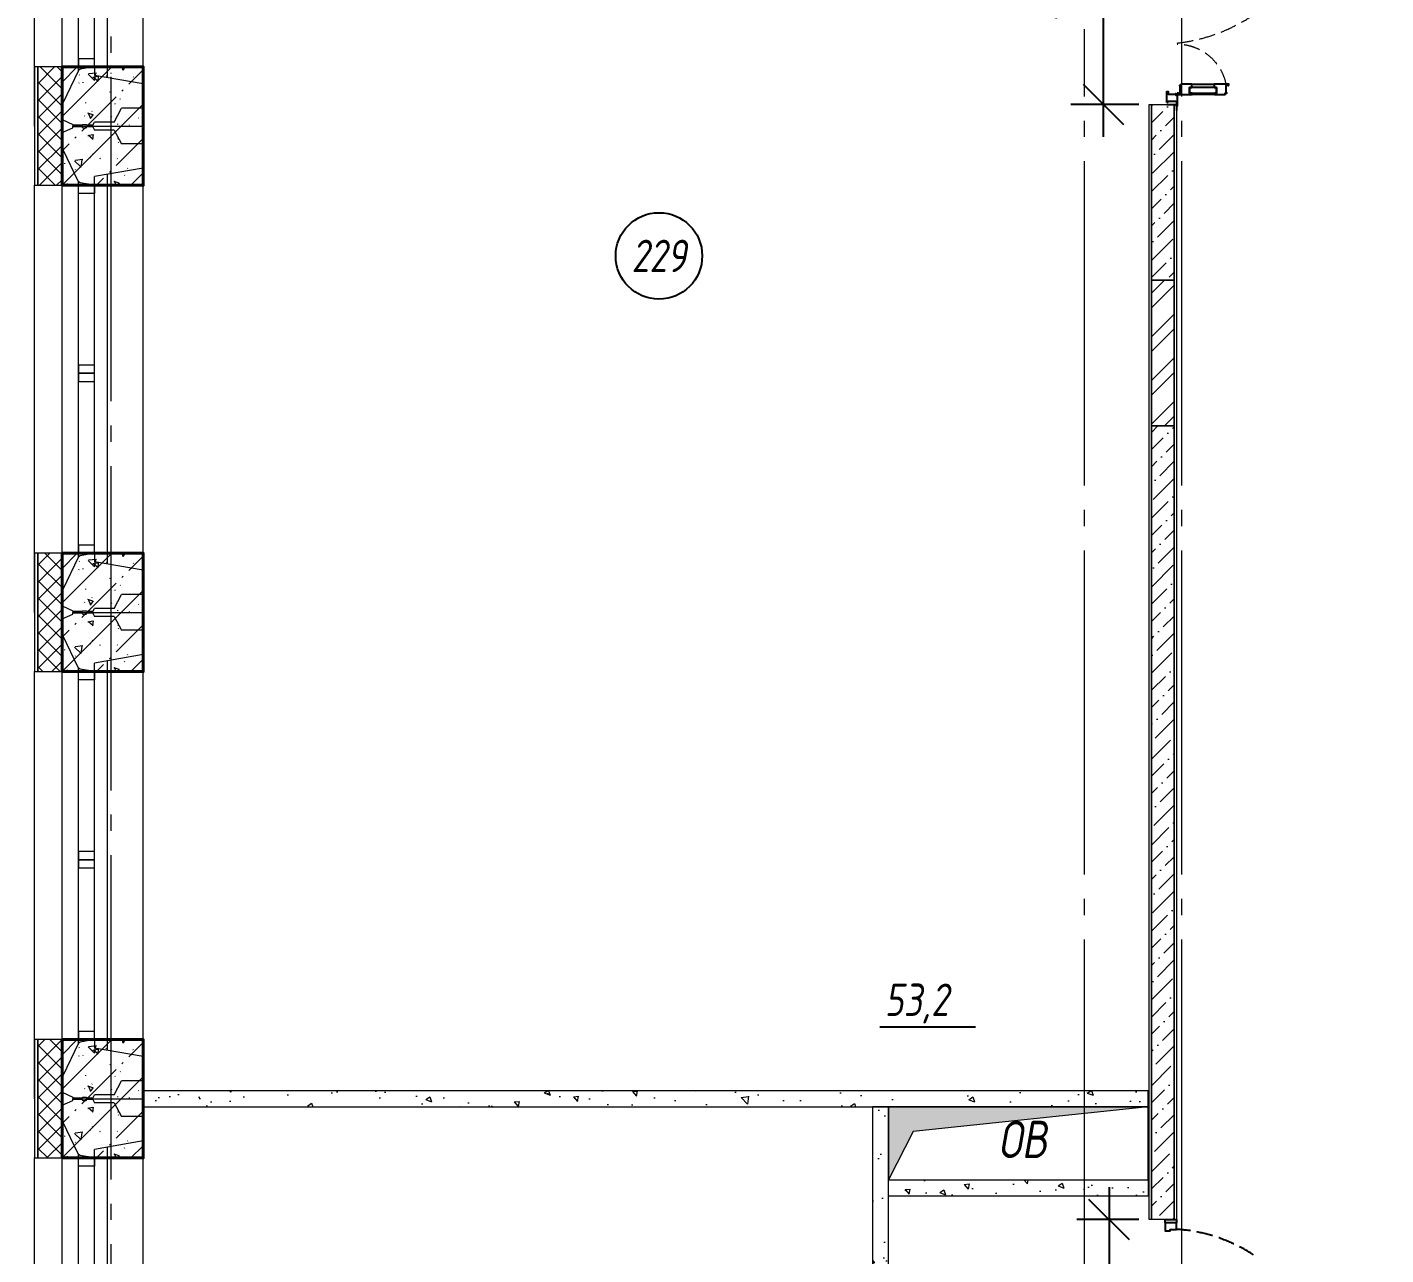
# Model space of a CAD drawing. Header units: millimetres. Extents: x -85420 to 1195317, y -69347 to 470418.
# Drawn here: x 483431 to 491806, y 41614 to 49186 of the extents above; entities that cross this region are included whole.
import ezdxf
from ezdxf import colors
from ezdxf.entities.mleader import LeaderData, LeaderLine
from ezdxf.enums import TextEntityAlignment as Align
from ezdxf.math import Vec2, Vec3

# ---------------------------------------------------------------- set-up
doc = ezdxf.new("R2010")
doc.units = ezdxf.units.MM
for name, pattern in [('GOST2.303 6', [12, 8, -1.5, 1, -1.5]), ('ГОСТ 2.303 4', [7, 5, -2, 0]), ('ГОСТ 2.303 5', [24, 20, -1.5, 1, -1.5]), ('осевая', [50.800000000000004, 31.75, -6.35, 6.35, -6.35])]:
    doc.linetypes.add(name, pattern=pattern)
for name, color, linetype, lineweight in [('!М_Отверстия в перекрытиях', 253, 'Continuous', 15), ('!М_Перегородки_пеноблок', 7, 'Continuous', 20), ('+АР_Осевые линии', 252, 'GOST2.303 6', 9), ('+АР_Стены внутренние', 250, 'Continuous', 18), ('АР_Окна', 4, 'Continuous', 9), ('АР_Отметки', 7, 'Continuous', 5), ('АР_Сущ Несущая стена', 250, 'Continuous', 50), ('АР_штриховка несущих стен', 250, 'Continuous', 0), ('СПДС_+АР_Стены', 250, 'Continuous', 20), ('СПДС_РАЗМЕРЫ', 252, 'Continuous', 0), ('стены', 7, 'Continuous', 40), ('ТОНКАЯ', 253, 'Continuous', 0), ('ЭКСПЛИКАЦИЯ', 7, 'Continuous', 5)]:
    doc.layers.add(name, color=color, linetype=linetype, lineweight=lineweight)
doc.layers.add('ОСИ', color=7, linetype='осевая', lineweight=13, true_color=0x999999)
doc.layers.add('ПБ_граница', color=7, linetype='ГОСТ 2.303 4', lineweight=40, true_color=0xdb0000)
doc.styles.add('ISOCPEUR', font='', dxfattribs={"height": 250})
doc.styles.add('ГОСТ 2.304', font='CS_Gost2304.shx', dxfattribs={"oblique": 10})
doc.styles.get('ISOCPEUR').set_extended_font_data('ISOCPEUR', italic=True)
doc.linetypes.add('Ground1', pattern='A,12,[130,ltypeshp.shx,S=3,R=-150,X=0,Y=-2.598],3,[130,ltypeshp.shx,S=3,R=-150,X=0,Y=-2.598],3,[130,ltypeshp.shx,S=3,R=-150,X=0,Y=-2.598],0', length=18)
doc.dimstyles.new('СПДС', dxfattribs={"dimscale": 100, "dimtxt": 2.5, "dimasz": 2.5, "dimexe": 2, "dimexo": 0.625, "dimgap": 1, "dimtad": 1, "dimdec": 0, "dimrnd": 5, "dimtxsty": 'ГОСТ 2.304', "dimblk": 'OBLIQUE', "dimblk1": 'OBLIQUE', "dimblk2": 'OBLIQUE', "dimcen": 2.5, "dimdle": 2, "dimadec": 0, "dimazin": 2, "dimtfac": 0.75, "dimtdec": 4, "dimtmove": 1, "dimatfit": 3, "dimfxl": 1, "dimtfill": 1, "dimtolj": 1, "dimarcsym": 1})
pattern_1 = [(230, (-0.9999999999999405, 1.783711657668123e-13), (-364.369337992008, 31.87817107780614), [38.1, -419.1]), (175, (-0.9999999999999405, 1.783711657668123e-13), (70.48684284993871, -382.1136904780703), [30.48, -335.28116834]), (280.4514447, (-31.36401399999994, 2.656507000000175), (-293.8824941807065, -350.2355038243903), [32.38001759999999, -356.1804891999999]), (226.1842, (-0.9999999999999303, -101.5999999999998), (-542.1580817842598, 84.08465586545424), [57.14999999999998, -628.6499999999996]), (276.63555761, (-46.17979999999993, -94.59299999999983), (-474.808268103006, -494.8522491954431), [48.57004627999999, -534.2712163199999]), (171.18415117, (-0.9999999999999303, -101.5999999999998), (-474.8082681299541, -494.8522491710653), [45.71993414, -502.91946384]), (201, (-51.79999999999993, -76.19999999999983), (-303.228782538265, 204.5303963741752), [38.09999999999999, -419.1]), (146, (-51.79999999999993, -76.19999999999983), (-123.6040566952941, -368.3759322446385), [30.47999999999999, -335.2799999999999]), (251.4514449999999, (-77.06906519999993, -59.15580019999983), (-426.8328385574323, -163.8455377718105), [32.38001759999997, -356.1798751999997]), (217.5, (-0.9999999999999405, 1.783711657668123e-13), (-6.177206501183616, -169.1100777463062), [0, -331.216, 0, -340.36, 0, -336.55]), (187.4999999999999, (-0.9999999999999405, 1.783711657668123e-13), (-133.6393250206115, -200.361149636239), [0, -194.056, 0, -323.5959999999999, 0, -128.27]), (147.5, (112.284, 1.896519779916787e-13), (-271.1811903337428, 11.45748798534686), [0, -127, 0, -396.24, 0, -525.7799999999999]), (137.5, (163.0840000000001, 1.947106381822017e-13), (-296.2583627720361, -50.85298206666609), [0, -165.1, 0, -263.1439999999999, 0, -373.3799999999999])]
pattern_2 = [(45, (0, 0), (39.77475644174331, 145.8407736197254), [187.5, -40.50000000000001, 0, -40.50000000000001])]
pattern_3 = [(45, (0, 0), (-53.03300858899107, 53.03300858899107), []), (135, (0, 0), (-53.03300858899107, -53.03300858899107), [])]

# ---------------------------------------------------------------- blocks, each defined once
blk = doc.blocks.new('_Oblique')
at = {"color": 0, "linetype": 'ByBlock', "lineweight": -2}
blk.add_line((-0.5, -0.5), (0.5, 0.5), dxfattribs=at)
blk = doc.blocks.new('*D304')
at = {"layer": 'Defpoints', "color": 0, "ltscale": 100, "transparency": 16777216}
for p in [(490346.3725916793, 41831.31387058098), (490101.2180735206, 40731.31387058098), (490346.3725916793, 40731.31387058098)]:
    blk.add_point(p, dxfattribs=at)
at = {"layer": 'СПДС_РАЗМЕРЫ', "color": 0, "lineweight": -2, "ltscale": 100, "transparency": 16777216}
for p, q in [((490101.2180735206, 42031.31387058098), (490101.2180735206, 40531.31387058098)), ((490283.8725916793, 41831.31387058098), (489901.2180735206, 41831.31387058098)), ((490283.8725916793, 40731.31387058098), (489901.2180735206, 40731.31387058098))]:
    blk.add_line(p, q, dxfattribs=at)
at = {"layer": 'СПДС_РАЗМЕРЫ', "color": 0, "lineweight": -2, "ltscale": 100, "transparency": 16777216, "xscale": 250, "yscale": 250, "zscale": 250}
for p, rotation in [((490101.2180735206, 41831.31387058098), 90), ((490101.2180735206, 40731.31387058098), 270)]:
    blk.add_blockref('_Oblique', p, dxfattribs=dict(at, rotation=rotation))
at = {"layer": 'СПДС_РАЗМЕРЫ', "color": 0, "ltscale": 100, "transparency": 16777216, "insert": (489876.2180734581, 41281.31387058098), "char_height": 250, "attachment_point": 5, "rotation": 90, "style": 'ГОСТ 2.304', "bg_fill": 3, "box_fill_scale": 1.1, "bg_fill_color": 256, "bg_fill_true_color": 13158600, "bg_fill_transparency": 0}
blk.add_mtext('\\A1;1100', dxfattribs=at)
blk = doc.blocks.new('*D302')
at = {"layer": 'Defpoints', "color": 0, "ltscale": 100, "transparency": 16777216}
for p in [(490346.3725916795, 50211.42441138858), (490064.6128065825, 48710.39693271648), (490346.3725916795, 48710.39693271648)]:
    blk.add_point(p, dxfattribs=at)
at = {"layer": 'СПДС_РАЗМЕРЫ', "color": 0, "lineweight": -2, "ltscale": 100, "transparency": 16777216}
for p, q in [((490064.6128065825, 50411.42441138858), (490064.6128065825, 48510.39693271648)), ((490283.8725916795, 50211.42441138858), (489864.6128065825, 50211.42441138858)), ((490283.8725916795, 48710.39693271648), (489864.6128065825, 48710.39693271648))]:
    blk.add_line(p, q, dxfattribs=at)
at = {"layer": 'СПДС_РАЗМЕРЫ', "color": 0, "lineweight": -2, "ltscale": 100, "transparency": 16777216, "xscale": 250, "yscale": 250, "zscale": 250}
for p, rotation in [((490064.6128065825, 50211.42441138858), 90), ((490064.6128065825, 48710.39693271648), 270)]:
    blk.add_blockref('_Oblique', p, dxfattribs=dict(at, rotation=rotation))
at = {"layer": 'СПДС_РАЗМЕРЫ', "color": 0, "ltscale": 100, "transparency": 16777216, "insert": (489834.4351369774, 49460.91067205253), "char_height": 250, "attachment_point": 5, "rotation": 90, "style": 'ГОСТ 2.304', "bg_fill": 3, "box_fill_scale": 1.1, "bg_fill_color": 256, "bg_fill_true_color": 13158600, "bg_fill_transparency": 0}
blk.add_mtext('\\A1;1500', dxfattribs=at)
blk = doc.blocks.new('_DotSmall')
at = {"color": 0, "linetype": 'ByBlock', "const_width": 0.5}
blk.add_lwpolyline([(-0.0625, 0, 1), (0.0625, 0, 1)], format="xyb", close=True, dxfattribs=at)
blk = doc.blocks.new('*U82')
at = {"transparency": 33554559}
h = blk.add_hatch(color=256, dxfattribs=at)
h.dxf.hatch_style = 1
h.paths.add_polyline_path([(1599.999999845866, -4.751433152233586e-06), (151.7691103530275, -151.7691103530269), (-7.308439567818173e-14, -450.0000000000001), (2.220446049250313e-16, 0)])
at = {"ltscale": 50}
blk.add_lwpolyline([(0, 0), (4.060244204343432e-14, -449.9999999999995), (1599.999999845866, -449.9999952485664), (1599.999999845866, -4.751433152247708e-06)], close=True, dxfattribs=at)
at = {"lineweight": 15}
blk.add_lwpolyline([(-7.308439567818171e-14, -450), (0, 0), (1599.999999845866, -4.751433152247708e-06), (151.7691103530275, -151.769110353027)], close=True, dxfattribs=at)
blk = doc.blocks.new('*U108')
at = {"lineweight": 15}
h = blk.add_hatch(dxfattribs=at)
h.set_pattern_fill('AR-CONC', color=256, scale=2, angle=180)
h.set_pattern_definition(pattern_1)
edge = h.paths.add_edge_path()
edge.add_line((-1599.707871083519, 3.514966095963246e-13), (-1599.707871083519, -99.99999999999963))
edge.add_line((5.928590951498336e-14, 1.189804971278817e-13), (-1599.707871083519, 3.514971320656564e-13))
edge.add_line((4.495530508202346e-14, -99.99999999999989), (5.949024856394091e-14, 1.13686837721616e-13))
edge.add_line((-1599.707871083519, -99.99999999999963), (-2.273736754432321e-13, -99.99999999999989))
at = {"linetype": 'ByBlock', "ltscale": 100, "transparency": 33554687}
blk.add_lwpolyline([(5.949024856394091e-14, 1.189804971278817e-13), (-1599.707871083519, 3.514971320656565e-13), (-1599.707871083519, -99.99999999999963), (4.495530508202346e-14, -99.99999999999989)], close=True, dxfattribs=at)
blk = doc.blocks.new('*U129')
at = {"lineweight": 15}
h = blk.add_hatch(dxfattribs=at)
h.set_pattern_fill('AR-CONC', color=256, scale=2, angle=270)
h.set_pattern_definition([(320, (5.952859614899381e-14, -0.9999999999998215), (-31.87817107780616, -364.369337992008), [38.1, -419.1]), (265, (5.952859614899381e-14, -0.9999999999998215), (382.1136904780703, 70.48684284993868), [30.48, -335.28116834]), (10.45144469999994, (-2.656506999999939, -31.36401399999983), (350.2355038243903, -293.8824941807065), [32.38001759999999, -356.1804891999999]), (316.1841999999999, (101.6000000000001, -0.9999999999998175), (-84.08465586545427, -542.1580817842598), [57.14999999999998, -628.6499999999996]), (6.635557609999952, (94.59300000000007, -46.17979999999982), (494.852249195443, -474.8082681030061), [48.57004627999999, -534.2712163199998]), (261.18415117, (101.6000000000001, -0.9999999999998175), (494.8522491710652, -474.8082681299541), [45.71993414, -502.91946384]), (290.9999999999999, (76.20000000000007, -51.79999999999981), (-204.5303963741752, -303.228782538265), [38.09999999999999, -419.1]), (236, (76.20000000000007, -51.79999999999981), (368.3759322446385, -123.6040566952941), [30.47999999999999, -335.2799999999999]), (341.4514449999999, (59.15580020000006, -77.06906519999981), (163.8455377718105, -426.8328385574323), [32.38001759999997, -356.1798751999997]), (307.4999999999999, (5.952859614899381e-14, -0.9999999999998215), (169.1100777463062, -6.177206501183627), [0, -331.216, 0, -340.36, 0, -336.55]), (277.4999999999999, (5.952859614899381e-14, -0.9999999999998215), (200.361149636239, -133.6393250206115), [0, -194.056, 0, -323.5959999999999, 0, -128.27]), (237.5, (5.518442832385785e-14, 112.2840000000002), (-11.45748798534687, -271.1811903337428), [0, -127, 0, -396.24, 0, -525.7799999999999]), (227.5, (5.323637100316911e-14, 163.0840000000002), (50.85298206666607, -296.2583627720361), [0, -165.1, 0, -263.1439999999999, 0, -373.3799999999999])])
h.paths.add_polyline_path([(1.82201476128796e-13, -3200.000000000058), (-99.9999999999998, -3200.000000000058), (-99.99999999999994, 1.746359871865298e-13), (5.949024856394087e-14, 1.77635683940025e-13)])
at = {"linetype": 'ByBlock', "ltscale": 100, "transparency": 33554687}
blk.add_lwpolyline([(5.949024856394087e-14, 1.784707456918226e-13), (1.822025207333143e-13, -3200.000000000058), (-99.9999999999998, -3200.000000000058), (-99.99999999999994, 1.746359871865298e-13)], close=True, dxfattribs=at)
blk = doc.blocks.new('*U106')
at = {"lineweight": 15}
h = blk.add_hatch(dxfattribs=at)
h.set_pattern_fill('AR-CONC', color=256, scale=2, angle=180)
h.set_pattern_definition(pattern_1)
h.paths.add_polyline_path([(-6200.000000000816, -4.389127949977478e-13), (-6200.000000000816, 99.99999999999955), (4.953225606291132e-14, 100.0000000000002), (5.950795411990839e-14, 1.784707456918226e-13)])
at = {"linetype": 'ByBlock', "ltscale": 100, "transparency": 33554687}
blk.add_lwpolyline([(5.949024856394092e-14, 1.784707456918226e-13), (-6200.000000000816, -4.389247893720946e-13), (-6200.000000000816, 99.99999999999955), (4.953225606291132e-14, 100.0000000000002)], close=True, dxfattribs=at)
blk = doc.blocks.new('НП 3033')
at = {"layer": 'АР_Окна', "ltscale": 100}
for p, q in [((365, 500), (2635, 500)), ((365, 400), (2635, 400)), ((365, 300), (2635, 300)), ((365, 220), (2635, 220)), ((365, 0), (2635, 0))]:
    blk.add_line(p, q, dxfattribs=at)
for points in [[(365, 300), (365, 500), (365, 670), (2635, 670), (2635, 300)], [(365, 300), (415, 300), (415, 400), (365, 400)], [(1450, 400), (1425, 400), (1425, 300), (1450, 300), (1475, 300), (1475, 400), (1437.5, 400)], [(1500, 400), (1475, 400), (1475, 300), (1500, 300), (1525, 300), (1525, 400), (1487.5, 400)], [(2635, 300), (2585, 300), (2585, 400), (2635, 400)]]:
    blk.add_lwpolyline(points, dxfattribs=at)
at = {"layer": 'СПДС_+АР_Стены', "ltscale": 100}
for points in [[(8.419446744138052e-15, 670), (8.419446744138052e-15, 670), (365, 670), (365, 670)], [(3000, 670), (3000, 670), (2635, 670), (2635, 670)]]:
    blk.add_lwpolyline(points, dxfattribs=at)
at = {"layer": 'стены', "ltscale": 100}
for p, q in [((2960, 500), (2860, 500)), ((0, 0), (0, 0))]:
    blk.add_line(p, q, dxfattribs=at)
at = {"layer": 'стены', "lineweight": 30, "ltscale": 100}
blk.add_lwpolyline([(0, 0), (365, 0), (365, 500), (0, 500)], dxfattribs=at)
at = {"layer": 'стены', "ltscale": 100}
blk.add_lwpolyline([(3000, 500), (2635, 500), (2635, 0), (3000, 0)], dxfattribs=at)
blk = doc.blocks.new('обследование 2 этаж 1245')
at = {"layer": 'ТОНКАЯ', "ltscale": 100}
for p, q in [((42460, -22820), (42460, -20100)), ((42740, -22661.8666666667), (42740, -20258.1333333333)), ((42960, -22700), (42960, -20220)), ((42560, -22617), (42560, -20303)), ((42660, -22595), (42660, -20325)), ((42570, -22610), (42560, -22617)), ((42660, -22595), (42570, -22610)), ((42660, -22595), (42660, -22648)), ((42560, -22617), (42465, -22818)), ((42960, -22700), (42660, -22648)), ((42960, -22700), (42960, -22850)), ((42465, -22818), (42460, -22820)), ((42460, -22920), (42460, -22820)), ((42780, -22935), (42825, -22850)), ((42960, -22850), (42825, -22850)), ((42960, -22960), (42960, -22850)), ((42460, -22920), (42525, -22950)), ((42650, -22955), (42660, -22935)), ((42780, -22935), (42660, -22935)), ((42460, -23000), (42525, -22970)), ((42460, -23000), (42460, -23100)), ((42525, -22950), (42525, -22955)), ((42582, -22955), (42525, -22955)), ((42525, -22955), (42525, -22960)), ((42582, -22960), (42525, -22960)), ((42525, -22960), (42960, -22960)), ((42582, -22960), (42525, -22960)), ((42525, -22965), (42525, -22960)), ((42525, -22960), (42960, -22960)), ((42525, -22970), (42525, -22965)), ((42582, -22965), (42525, -22965)), ((42582, -22955), (42587, -22950)), ((42582, -22965), (42587, -22970)), ((42587, -22950), (42607, -22950)), ((42587, -22970), (42607, -22970)), ((42607, -22950), (42612, -22955)), ((42607, -22970), (42612, -22965)), ((42650, -22955), (42612, -22955)), ((42650, -22965), (42612, -22965)), ((42650, -22965), (42660, -22985)), ((42780, -22985), (42660, -22985)), ((42780, -22985), (42825, -23070)), ((42960, -22960), (42960, -23070)), ((42460, -25820), (42460, -23100)), ((42465, -23102), (42460, -23100)), ((42560, -23303), (42465, -23102)), ((42960, -23070), (42825, -23070)), ((42960, -23220), (42960, -23070)), ((42960, -23220), (42660, -23272)), ((42660, -23325), (42660, -23272)), ((42740, -25661.8666666667), (42740, -23258.1333333333)), ((42960, -25700), (42960, -23220)), ((42560, -25617), (42560, -23303)), ((42570, -23310), (42560, -23303)), ((42660, -23325), (42570, -23310)), ((42660, -25595), (42660, -23325)), ((42560, -25617), (42465, -25818)), ((42570, -25610), (42560, -25617)), ((42660, -25595), (42570, -25610)), ((42660, -25595), (42660, -25648)), ((42960, -25700), (42660, -25648)), ((42960, -25700), (42960, -25850)), ((42465, -25818), (42460, -25820)), ((42460, -25920), (42460, -25820)), ((42780, -25935), (42825, -25850)), ((42960, -25850), (42825, -25850)), ((42960, -25960), (42960, -25850)), ((42460, -25920), (42525, -25950)), ((42525, -25950), (42525, -25955)), ((42582, -25955), (42525, -25955)), ((42525, -25955), (42525, -25960)), ((42582, -25960), (42525, -25960)), ((42525, -25960), (42960, -25960)), ((42582, -25960), (42525, -25960)), ((42525, -25965), (42525, -25960)), ((42525, -25960), (42960, -25960)), ((42582, -25955), (42587, -25950)), ((42587, -25950), (42607, -25950)), ((42607, -25950), (42612, -25955)), ((42650, -25955), (42612, -25955)), ((42650, -25955), (42660, -25935)), ((42780, -25935), (42660, -25935)), ((42960, -25960), (42960, -26070)), ((42460, -26000), (42525, -25970)), ((42460, -26000), (42460, -26100)), ((42525, -25970), (42525, -25965)), ((42582, -25965), (42525, -25965)), ((42582, -25965), (42587, -25970)), ((42587, -25970), (42607, -25970)), ((42607, -25970), (42612, -25965)), ((42650, -25965), (42612, -25965)), ((42650, -25965), (42660, -25985)), ((42780, -25985), (42660, -25985)), ((42780, -25985), (42825, -26070)), ((42460, -28820), (42460, -26100)), ((42465, -26102), (42460, -26100)), ((42560, -26303), (42465, -26102)), ((42960, -26070), (42825, -26070)), ((42960, -26220), (42960, -26070)), ((42960, -26220), (42660, -26272)), ((42660, -26325), (42660, -26272)), ((42740, -28661.8666666667), (42740, -26258.1333333333)), ((42960, -28700), (42960, -26220)), ((42560, -28617), (42560, -26303)), ((42570, -26310), (42560, -26303)), ((42660, -26325), (42570, -26310)), ((42660, -28595), (42660, -26325)), ((42560, -28617), (42465, -28818)), ((42570, -28610), (42560, -28617)), ((42660, -28595), (42570, -28610)), ((42660, -28595), (42660, -28648)), ((42960, -28700), (42660, -28648)), ((42960, -28700), (42960, -28850)), ((42465, -28818), (42460, -28820)), ((42460, -28920), (42460, -28820)), ((42780, -28935), (42825, -28850)), ((42960, -28850), (42825, -28850)), ((42960, -28960), (42960, -28850)), ((42460, -28920), (42525, -28950)), ((42460, -29000), (42525, -28970)), ((42525, -28950), (42525, -28955)), ((42582, -28955), (42525, -28955)), ((42525, -28955), (42525, -28960)), ((42582, -28960), (42525, -28960)), ((42525, -28965), (42525, -28960)), ((42525, -28960), (42960, -28960)), ((42582, -28960), (42525, -28960)), ((42525, -28960), (42960, -28960)), ((42525, -28970), (42525, -28965)), ((42582, -28965), (42525, -28965)), ((42582, -28955), (42587, -28950)), ((42582, -28965), (42587, -28970)), ((42587, -28950), (42607, -28950)), ((42587, -28970), (42607, -28970)), ((42607, -28950), (42612, -28955)), ((42607, -28970), (42612, -28965)), ((42650, -28955), (42612, -28955)), ((42650, -28965), (42612, -28965)), ((42650, -28955), (42660, -28935)), ((42650, -28965), (42660, -28985)), ((42780, -28935), (42660, -28935)), ((42960, -28960), (42960, -29070)), ((42460, -29000), (42460, -29100)), ((42780, -28985), (42660, -28985)), ((42780, -28985), (42825, -29070)), ((42460, -31820), (42460, -29100)), ((42465, -29102), (42460, -29100)), ((42560, -29303), (42465, -29102)), ((42960, -29070), (42825, -29070)), ((42960, -29220), (42960, -29070)), ((42960, -29220), (42660, -29272)), ((42960, -31700), (42960, -29220)), ((42560, -31617), (42560, -29303)), ((42570, -29310), (42560, -29303)), ((42660, -29325), (42570, -29310)), ((42660, -29325), (42660, -29272)), ((42740, -31661.8666666667), (42740, -29258.1333333333)), ((42660, -31595), (42660, -29325))]:
    blk.add_line(p, q, dxfattribs=at)
blk = doc.blocks.new('A$C314F1C93')
at = {"layer": '+АР_Осевые линии', "linetype": 'ГОСТ 2.303 5', "lineweight": 0, "ltscale": 100}
for p, q in [((53540.00000000047, 64752.65710872156), (53540.00000000047, -9752.23746942038)), ((59540.00000000047, 64233.04186645093), (59540.00000000047, -9232.622227149745)), ((60140.00000000047, 64233.04186645093), (60140.00000000047, -9232.622227149745))]:
    blk.add_line(p, q, dxfattribs=at)
blk = doc.blocks.new('АР план')
at = {"layer": 'АР_Отметки', "lineweight": 9}
ml = blk.add_multileader_mtext('Standard', dxfattribs=at)
ml.set_content('+3,950', color=256, style='ISOCPEUR')
ml.set_leader_properties(color=256, linetype='Continuous', lineweight=-1)
ml.set_arrow_properties(name='DOTSMALL')
ml.build(insert=Vec2(0, 0))
ml.multileader.update_dxf_attribs({"has_text_frame": 1, "text_left_attachment_type": 4, "text_right_attachment_type": 4, "dogleg_length": 100, "arrow_head_size": 180})
ctx = ml.context
ctx.base_point, ctx.char_height, ctx.arrow_head_size, ctx.landing_gap_size, ctx.plane_origin = Vec3(653061.3110686555, 32239.71936149879), 250, 180, 50, Vec3(652979.9176188062, 30972.1551693685)
ctx.left_attachment, ctx.right_attachment = 4, 4
notes = []
notes.append((ctx, [(0, (0, 0, 0), (0, 0), (1, 0), 1, [])]))
ctx.mtext.insert, ctx.mtext.width, ctx.mtext.line_spacing_style, ctx.mtext.flow_direction = Vec3(653111.3110686555, 32573.05269483211), 852.6970314602484, 2, 5
ml = blk.add_multileader_mtext('Standard', dxfattribs=at)
ml.set_content('+1,975', color=256, style='ISOCPEUR')
ml.set_leader_properties(color=256, linetype='Continuous', lineweight=-1)
ml.set_arrow_properties(name='DOTSMALL')
ml.build(insert=Vec2(0, 0))
ml.multileader.update_dxf_attribs({"has_text_frame": 1, "text_left_attachment_type": 4, "text_right_attachment_type": 4, "dogleg_length": 100, "arrow_head_size": 180})
ctx = ml.context
ctx.base_point, ctx.char_height, ctx.arrow_head_size, ctx.landing_gap_size, ctx.plane_origin = Vec3(652749.2966237958, 27128.71309628351), 250, 180, 50, Vec3(655881.3550783198, 25957.03355335795)
ctx.left_attachment, ctx.right_attachment = 4, 4
notes.append((ctx, [(0, (0, 0, 0), (0, 0), (1, 0), 1, [])]))
ctx.mtext.insert, ctx.mtext.width, ctx.mtext.line_spacing_style, ctx.mtext.flow_direction = Vec3(652799.2966237958, 27528.71309628351), 852.6970314602484, 2, 5
for ctx, leaders in notes:
    for number, flags, end, landing, length, lines in leaders:
        leader = LeaderData()
        leader.index, (leader.has_last_leader_line, leader.has_dogleg_vector, leader.attachment_direction) = number, flags
        leader.last_leader_point, leader.dogleg_vector, leader.dogleg_length = Vec3(end), Vec3(landing), length
        for number, points, colour, breaks in lines:
            line = LeaderLine()
            line.index, line.vertices, line.color, line.breaks = number, Vec3.list(points), colors.encode_raw_color(colour), breaks
            leader.lines.append(line)
        ctx.leaders.append(leader)

msp = doc.modelspace()

# ---------------------------------------------------------------- block references
at = {"layer": 'ОСИ', "ltscale": 40}
msp.add_blockref('A$C314F1C93', (430406.3725916118, 15326.41521031433, 4.999999999999952e-09), dxfattribs=at)

# ---------------------------------------------------------------- next in the draw order: hatches: boundary and pattern name
at = {"layer": 'АР_штриховка несущих стен', "lineweight": 0}
h = msp.add_hatch(dxfattribs=at)
h.set_pattern_fill('FP_1', color=256, angle=90, style=0, pattern_type=2)
h.set_pattern_definition([(225, (262138.7395056368, 437007.9367795632), (212.1320343559643, -212.1320343559643), [300.0000000000001, -50.00000000000001, 10, -50.00000000000001]), (225, (261926.7395056368, 437007.9367795632), (212.1320343559643, -212.1320343559643), []), (140, (262138.7395056368, 437007.9367795632), (31.37586718776049, 358.6306040025252), [37.5, -412.5]), (85, (262138.7395056368, 437007.9367795632), (-376.0956830054848, -69.37609840310988), [30, -330]), (190.4509999999993, (262141.3545056368, 437037.8227795631), (-344.7173363236747, 289.2568028982387), [31.87000000000001, -350.5709999999999]), (136.184, (262038.7395056368, 437007.9367795632), (82.7614966388627, 533.6199696404694), [56.25, -618.75]), (186.6359999999992, (262045.6365056368, 437052.4047795633), (-487.0622145359653, 467.3284015511165), [47.80499999999995, -525.8559999999992]), (81.18399999999997, (262038.7395056368, 437007.9367795632), (-487.0580492787813, 467.332636044979), [45, -495]), (111, (262063.7395056368, 437057.9367795632), (201.3095187061823, 298.4540715877155), [37.5, -412.5]), (55.99999999999996, (262063.7395056368, 437057.9367795632), (-362.5748960476323, 121.6571023863739), [29.99999999999998, -329.9999999999997]), (161.451, (262080.5155056369, 437082.8077795632), (-161.2620949745204, 420.1119811543452), [31.87, -350.571]), (127.5, (262138.7395056368, 437007.9367795632), (-166.4469269156558, 6.079927658645317), [3.353, -322.647, 3.353, -331.647, -331.25]), (127.5, (262138.7395056368, 437007.9367795632), (-166.4469269156558, 6.079927658645317), [-661, 3.353, -327.897]), (97.5, (262138.7395056368, 437007.9367795632), (-197.2058559411801, 131.5347687210744), [3.352999999999998, -187.6469999999999, 3.352999999999998, -315.1469999999997, -126.2499999999999]), (97.5, (262138.7395056368, 437007.9367795632), (-197.2058559411801, 131.5347687210744), [-509.4999999999997, 3.352999999999998, -122.8969999999999]), (57.49999999999998, (262138.7395056368, 436896.4367795632), (11.27743586718989, 266.9112180862045), [3.352999999999987, -121.6469999999996, 3.352999999999987, -386.6469999999983, -517.4999999999967]), (57.49999999999998, (262138.7395056368, 436896.4367795632), (11.27743586718989, 266.9112180862045), [-514.9999999999967, 3.352999999999987, -514.1469999999966]), (47.49999999999999, (262138.7395056368, 436846.4367795632), (-50.05249116615892, 291.5930846711931), [3.353, -159.147, 3.353, -255.647, -367.5]), (47.49999999999999, (262138.7395056368, 436846.4367795632), (-50.05249116615892, 291.5930846711931), [-421.5, 3.353, -364.147])])
h.paths.add_polyline_path([(483646.372591679, 48211.4152099858), (484146.372591679, 48211.4152099858), (484146.372591679, 48941.4152099858), (483646.372591679, 48941.4152099858)])
h = msp.add_hatch(dxfattribs=at)
h.set_pattern_fill('FP_1', color=256, angle=90, style=0, pattern_type=2)
h.set_pattern_definition([(225, (262138.7395056368, 434007.9367795632), (212.1320343559643, -212.1320343559643), [300.0000000000001, -50.00000000000001, 10, -50.00000000000001]), (225, (261926.7395056368, 434007.9367795632), (212.1320343559643, -212.1320343559643), []), (140, (262138.7395056368, 434007.9367795632), (31.37586718776049, 358.6306040025252), [37.5, -412.5]), (85, (262138.7395056368, 434007.9367795632), (-376.0956830054848, -69.37609840310988), [30, -330]), (190.4509999999993, (262141.3545056368, 434037.8227795631), (-344.7173363236747, 289.2568028982387), [31.87000000000001, -350.5709999999999]), (136.184, (262038.7395056368, 434007.9367795632), (82.7614966388627, 533.6199696404694), [56.25, -618.75]), (186.6359999999992, (262045.6365056368, 434052.4047795633), (-487.0622145359653, 467.3284015511165), [47.80499999999995, -525.8559999999992]), (81.18399999999997, (262038.7395056368, 434007.9367795632), (-487.0580492787813, 467.332636044979), [45, -495]), (111, (262063.7395056368, 434057.9367795632), (201.3095187061823, 298.4540715877155), [37.5, -412.5]), (55.99999999999996, (262063.7395056368, 434057.9367795632), (-362.5748960476323, 121.6571023863739), [29.99999999999998, -329.9999999999997]), (161.451, (262080.5155056369, 434082.8077795632), (-161.2620949745204, 420.1119811543452), [31.87, -350.571]), (127.5, (262138.7395056368, 434007.9367795632), (-166.4469269156558, 6.079927658645317), [3.353, -322.647, 3.353, -331.647, -331.25]), (127.5, (262138.7395056368, 434007.9367795632), (-166.4469269156558, 6.079927658645317), [-661, 3.353, -327.897]), (97.5, (262138.7395056368, 434007.9367795632), (-197.2058559411801, 131.5347687210744), [3.352999999999998, -187.6469999999999, 3.352999999999998, -315.1469999999997, -126.2499999999999]), (97.5, (262138.7395056368, 434007.9367795632), (-197.2058559411801, 131.5347687210744), [-509.4999999999997, 3.352999999999998, -122.8969999999999]), (57.49999999999998, (262138.7395056368, 433896.4367795632), (11.27743586718989, 266.9112180862045), [3.352999999999987, -121.6469999999996, 3.352999999999987, -386.6469999999983, -517.4999999999967]), (57.49999999999998, (262138.7395056368, 433896.4367795632), (11.27743586718989, 266.9112180862045), [-514.9999999999967, 3.352999999999987, -514.1469999999966]), (47.49999999999999, (262138.7395056368, 433846.4367795632), (-50.05249116615892, 291.5930846711931), [3.353, -159.147, 3.353, -255.647, -367.5]), (47.49999999999999, (262138.7395056368, 433846.4367795632), (-50.05249116615892, 291.5930846711931), [-421.5, 3.353, -364.147])])
h.paths.add_polyline_path([(483646.372591679, 45211.4152099858), (484146.372591679, 45211.4152099858), (484146.372591679, 45941.4152099858), (483646.372591679, 45941.4152099858)])
h = msp.add_hatch(dxfattribs=at)
h.set_pattern_fill('FP_1', color=256, angle=90, style=0, pattern_type=2)
h.set_pattern_definition([(225, (262138.7395056368, 431007.9367795632), (212.1320343559643, -212.1320343559643), [300.0000000000001, -50.00000000000001, 10, -50.00000000000001]), (225, (261926.7395056368, 431007.9367795632), (212.1320343559643, -212.1320343559643), []), (140, (262138.7395056368, 431007.9367795632), (31.37586718776049, 358.6306040025252), [37.5, -412.5]), (85, (262138.7395056368, 431007.9367795632), (-376.0956830054848, -69.37609840310988), [30, -330]), (190.4509999999993, (262141.3545056368, 431037.8227795631), (-344.7173363236747, 289.2568028982387), [31.87000000000001, -350.5709999999999]), (136.184, (262038.7395056368, 431007.9367795632), (82.7614966388627, 533.6199696404694), [56.25, -618.75]), (186.6359999999992, (262045.6365056368, 431052.4047795633), (-487.0622145359653, 467.3284015511165), [47.80499999999995, -525.8559999999992]), (81.18399999999997, (262038.7395056368, 431007.9367795632), (-487.0580492787813, 467.332636044979), [45, -495]), (111, (262063.7395056368, 431057.9367795632), (201.3095187061823, 298.4540715877155), [37.5, -412.5]), (55.99999999999996, (262063.7395056368, 431057.9367795632), (-362.5748960476323, 121.6571023863739), [29.99999999999998, -329.9999999999997]), (161.451, (262080.5155056369, 431082.8077795632), (-161.2620949745204, 420.1119811543452), [31.87, -350.571]), (127.5, (262138.7395056368, 431007.9367795632), (-166.4469269156558, 6.079927658645317), [3.353, -322.647, 3.353, -331.647, -331.25]), (127.5, (262138.7395056368, 431007.9367795632), (-166.4469269156558, 6.079927658645317), [-661, 3.353, -327.897]), (97.5, (262138.7395056368, 431007.9367795632), (-197.2058559411801, 131.5347687210744), [3.352999999999998, -187.6469999999999, 3.352999999999998, -315.1469999999997, -126.2499999999999]), (97.5, (262138.7395056368, 431007.9367795632), (-197.2058559411801, 131.5347687210744), [-509.4999999999997, 3.352999999999998, -122.8969999999999]), (57.49999999999998, (262138.7395056368, 430896.4367795632), (11.27743586718989, 266.9112180862045), [3.352999999999987, -121.6469999999996, 3.352999999999987, -386.6469999999983, -517.4999999999967]), (57.49999999999998, (262138.7395056368, 430896.4367795632), (11.27743586718989, 266.9112180862045), [-514.9999999999967, 3.352999999999987, -514.1469999999966]), (47.49999999999999, (262138.7395056368, 430846.4367795632), (-50.05249116615892, 291.5930846711931), [3.353, -159.147, 3.353, -255.647, -367.5]), (47.49999999999999, (262138.7395056368, 430846.4367795632), (-50.05249116615892, 291.5930846711931), [-421.5, 3.353, -364.147])])
h.paths.add_polyline_path([(483646.372591679, 42211.4152099858), (484146.372591679, 42211.4152099858), (484146.372591679, 42941.4152099858), (483646.372591679, 42941.4152099858)])
at = {"layer": 'СПДС_+АР_Стены', "lineweight": 9, "ltscale": 100}
h = msp.add_hatch(dxfattribs=at)
h.set_pattern_fill('НЕМЕТАЛЛИЧЕСКИЕ МАТЕРИАЛЫ', color=256, scale=30, style=0, pattern_type=2)
h.set_pattern_definition(pattern_3)
h.paths.add_polyline_path([(483496.372591679, 48941.4152099858), (483496.372591679, 48211.4152099858), (483646.372591679, 48211.4152099858), (483646.372591679, 48941.4152099858)], flags=0)
at = {"layer": 'СПДС_+АР_Стены', "lineweight": 15, "ltscale": 100, "true_color": 0xff0100}
h = msp.add_hatch(dxfattribs=at)
h.set_pattern_fill('КИРПИЧ', color=1, scale=20, style=0, pattern_type=2)
h.set_pattern_definition([(45, (0, 0), (0, -269.4076836320747), []), (45, (5792.260000000001, -5971.880000000001), (-269.4076836320747, 0), [])])
h.paths.add_polyline_path([(490361.3725916795, 46726.41527160901), (490361.3725916757, 47626.4152099946), (490501.3725916757, 47626.41520999518), (490501.3725916795, 46726.41527160959)], flags=0)
at = {"layer": 'СПДС_+АР_Стены', "lineweight": 9, "ltscale": 100}
h = msp.add_hatch(dxfattribs=at)
h.set_pattern_fill('НЕМЕТАЛЛИЧЕСКИЕ МАТЕРИАЛЫ', color=256, scale=30, style=0, pattern_type=2)
h.set_pattern_definition(pattern_3)
h.paths.add_polyline_path([(483496.372591679, 45941.4152099858), (483496.372591679, 45211.4152099858), (483646.372591679, 45211.4152099858), (483646.372591679, 45941.4152099858)], flags=0)
h = msp.add_hatch(dxfattribs=at)
h.set_pattern_fill('НЕМЕТАЛЛИЧЕСКИЕ МАТЕРИАЛЫ', color=256, scale=30, style=0, pattern_type=2)
h.set_pattern_definition(pattern_3)
h.paths.add_polyline_path([(483496.372591679, 42941.4152099858), (483496.372591679, 42211.4152099858), (483646.372591679, 42211.4152099858), (483646.372591679, 42941.4152099858)], flags=0)

# ---------------------------------------------------------------- next in the draw order: linework, layer by layer
at = {"layer": '+АР_Стены внутренние', "ltscale": 100}
msp.add_lwpolyline([(490516.3725916795, 48710.39693271648), (490516.3725916793, 41831.31387058098), (490501.3725916793, 41831.31387058098), (490501.3725916795, 48710.39693271648), (490516.3725916795, 48710.39693271648)], close=True, dxfattribs=at)
for p, q in [((490610.3558206462, 48835.43082318954), (490747.2776804697, 48835.43082318955)), ((490749.3097544775, 48771.42062120648), (490612.387894654, 48771.42062120649))]:
    msp.add_line(p, q)
for points in [[(490520.3520304641, 48779.37954184103), (490520.3520304641, 48771.42062120649), (490612.387894654, 48771.42062120649), (490612.387894654, 48778.44817099966), (490596.3853441583, 48778.44817099965), (490596.3853441583, 48814.43275384107), (490610.355842181, 48814.43275384107), (490610.3558206462, 48835.43082318954), (490544.3135446596, 48835.43082318954), (490544.3135446596, 48827.47190255498), (490534.3225284868, 48827.43082318955), (490534.3225284868, 48825.86315935665), (490537.3706394953, 48825.86315935667), (490537.3706394953, 48773.11398750108), (490528.3109726313, 48773.11398750108), (490528.3109726313, 48779.37954184103)], [(490839.3135446596, 48827.47190255499), (490839.3135446596, 48835.43082318955), (490747.2776804697, 48835.43082318955), (490747.2776804697, 48814.43275384109), (490763.2802309655, 48814.43275384107), (490763.2802309655, 48778.44817099968), (490749.3097329428, 48778.44817099968), (490749.3097544775, 48771.42062120648), (490815.3520304641, 48771.4206212065), (490815.3520304641, 48779.37954184104), (490825.343046637, 48779.42062120649), (490825.343046637, 48780.98828503937), (490822.2949356284, 48780.98828503936), (490822.2949356284, 48833.73745689495), (490831.3546024925, 48833.73745689495), (490831.3546024925, 48827.47190255501)], [(490456.3418284811, 48722.39693271648), (490456.3418284811, 48790.39693271648), (490464.3418284811, 48790.39693271648), (490464.3418284811, 48773.39111922932), (490510.7843666313, 48773.39111922932), (490510.7843666313, 48776.41614005933), (490512.3931098296, 48776.41614005933), (490512.3931098296, 48766.4251238865), (490520.3520304641, 48766.4251238865), (490520.3520304641, 48698.35075235952), (490516.3725916795, 48698.35075235952), (490516.3725916795, 48706.39436068814), (490518.8244064042, 48706.39436068814), (490518.7502113463, 48727.39243003659), (490460.1519349428, 48727.39243003659), (490460.1519349428, 48722.39693271648)], [(490763.2802309655, 48814.43275384107), (490596.3853441583, 48814.43275384107), (490596.3853441583, 48778.44817099965), (490763.2802309655, 48778.44817099968)], [(490516.3725916793, 41831.313870581), (490516.3725916793, 41811.313870581), (490446.3725916793, 41811.313870581), (490446.3725916793, 41831.313870581)], [(490516.3725916793, 41771.313870581), (490516.3725916793, 41811.313870581), (490446.3725916793, 41811.313870581), (490446.3725916793, 41761.313870581), (490476.3725916793, 41761.313870581), (490476.3725916793, 41771.313870581)]]:
    msp.add_lwpolyline(points, close=True)
at = {"color": 1, "linetype": 'Ground1'}
msp.add_lwpolyline([(490456.3418284811, 48710.39693271648), (490516.3725916795, 48710.39693271648), (490516.3725916795, 48671.50128572818)], dxfattribs=at)
at = {"linetype": 'ГОСТ 2.303 4', "lineweight": 5, "ltscale": 20}
for centre, radius, start, end in [((490401.805361416, 50132.39248676389), 1050.664040796617, 276.4784920045232, 0.9820898145095387), ((490520.3520304642, 48771.42062120649), 308.3065130503809, 11.34756379108469, 90.00000000001083)]:
    msp.add_arc(centre, radius, start, end, dxfattribs=at)
at = {"linetype": 'ГОСТ 2.303 4', "ltscale": 20}
msp.add_arc((490455.0771329557, 40790.26257836755), 982.9642776895867, 56.93501010657527, 86.42484350176284, dxfattribs=at)
at = {"layer": 'СПДС_+АР_Стены', "ltscale": 100}
for points in [[(483496.372591679, 48211.4152099858), (483496.372591679, 48941.4152099858), (483476.372591679, 48941.4152099858), (483476.372591679, 48211.4152099858), (483496.372591679, 48211.4152099858)], [(483496.372591679, 48941.4152099858), (483496.372591679, 48211.4152099858), (483646.372591679, 48211.4152099858), (483646.372591679, 48941.4152099858), (483496.372591679, 48941.4152099858)], [(490361.3725916795, 46726.41527160901), (490361.3725916757, 47626.4152099946), (490501.3725916757, 47626.41520999518), (490501.3725916795, 46726.41527160959)], [(483496.372591679, 45211.4152099858), (483496.372591679, 45941.4152099858), (483476.372591679, 45941.4152099858), (483476.372591679, 45211.4152099858), (483496.372591679, 45211.4152099858)], [(483496.372591679, 45941.4152099858), (483496.372591679, 45211.4152099858), (483646.372591679, 45211.4152099858), (483646.372591679, 45941.4152099858), (483496.372591679, 45941.4152099858)], [(483496.372591679, 42211.4152099858), (483496.372591679, 42941.4152099858), (483476.372591679, 42941.4152099858), (483476.372591679, 42211.4152099858), (483496.372591679, 42211.4152099858)], [(483496.372591679, 42941.4152099858), (483496.372591679, 42211.4152099858), (483646.372591679, 42211.4152099858), (483646.372591679, 42941.4152099858), (483496.372591679, 42941.4152099858)]]:
    msp.add_lwpolyline(points, close=True, dxfattribs=at)
for points in [[(490346.3725916795, 46726.41527160894), (490346.3725916757, 47626.41520999453)], [(490361.3725916757, 47626.4152099946), (490361.3725916795, 46726.41527160901)], [(490501.3725916795, 46726.41527160959), (490501.3725916757, 47626.41520999518)], [(490516.3725916757, 47626.41520999524), (490516.3725916795, 46726.41527160965)]]:
    msp.add_lwpolyline(points, dxfattribs=at)
at = {"layer": 'стены', "ltscale": 100, "elevation": 4.999999999999952e-09}
for points in [[(484146.372591679, 48211.4152099858), (483646.372591679, 48211.4152099858), (483646.372591679, 48941.4152099858), (484146.372591679, 48941.4152099858)], [(484146.372591679, 45211.4152099858), (483646.372591679, 45211.4152099858), (483646.372591679, 45941.4152099858), (484146.372591679, 45941.4152099858)], [(484146.372591679, 42211.4152099858), (483646.372591679, 42211.4152099858), (483646.372591679, 42941.4152099858), (484146.372591679, 42941.4152099858)]]:
    msp.add_lwpolyline(points, close=True, dxfattribs=at)
at = {"layer": 'ЭКСПЛИКАЦИЯ', "linetype": 'Continuous', "lineweight": 25, "ltscale": 100}
msp.add_line((488686.7794891519, 43020.58505561829), (489276.7794891519, 43020.58505561829), dxfattribs=at)
msp.add_circle((487325.3979918966, 47775.50287230604), 266.6666666666667, dxfattribs=at)

# ---------------------------------------------------------------- next in the draw order: block references
at = {"layer": '!М_Отверстия в перекрытиях'}
msp.add_blockref('*U82', (488741.0804504761, 42526.4364968494), dxfattribs=at)
at = {"layer": '!М_Перегородки_пеноблок', "xscale": -1}
for name, p in [('*U106', (484141.3725792385, 42526.43649920204)), ('*U129', (488641.3725792385, 42526.43649920204)), ('*U108', (488741.3725792385, 42076.4365016009))]:
    msp.add_blockref(name, p, dxfattribs=at)
at = {"layer": 'АР_Сущ Несущая стена', "rotation": 90.00000000000001}
for p in [(484146.372591679, 48576.4152099858, 4.999999999999952e-09), (484146.372591679, 45576.4152099858, 4.999999999999952e-09), (484146.372591679, 42576.4152099858, 4.999999999999952e-09), (484146.372591679, 39576.4152099858, 4.999999999999952e-09)]:
    msp.add_blockref('НП 3033', p, dxfattribs=at)
at = {"layer": 'ТОНКАЯ', "ltscale": 200}
msp.add_blockref('обследование 2 этаж 1245', (441186.372591679, 71536.4152099858, 4.999999999999952e-09), dxfattribs=at)

# ---------------------------------------------------------------- next in the draw order: texts
at = {"layer": '!М_Отверстия в перекрытиях', "ltscale": 50, "insert": (489566.3725146154, 42325.99913191295), "char_height": 230, "width": 1550.000129128051, "attachment_point": 5, "line_spacing_factor": 0.648, "style": 'ГОСТ 2.304'}
msp.add_mtext('ОВ', dxfattribs=at)
at = {"layer": 'ЭКСПЛИКАЦИЯ', "linetype": 'Continuous', "lineweight": 25, "ltscale": 100, "style": 'ГОСТ 2.304', "oblique": 9.999999999999998}
msp.add_text('229', height=200, dxfattribs=at).set_placement((487325.3979918966, 47775.50287230604), align=Align.MIDDLE_CENTER)
msp.add_text('53,2', height=200, dxfattribs=at).set_placement((488716.7794891519, 43287.25172228496), align=Align.TOP_LEFT)

# ---------------------------------------------------------------- next in the draw order: leaders
at = {"layer": 'ПБ_граница', "linetype": 'ByBlock', "ltscale": 70}
ml = msp.add_multileader_mtext('Standard', dxfattribs=at)
ml.set_content('Граница пожарной зоны ', color=256, style='ГОСТ 2.304')
ml.set_leader_properties(color=256, lineweight=-1)
ml.set_arrow_properties(name='DOTSMALL')
ml.build(insert=Vec2(0, 0))
ml.multileader.update_dxf_attribs({"text_left_attachment_type": 6, "text_right_attachment_type": 6, "dogleg_length": 173.1023128655506, "arrow_head_size": 250, "scale": 100})
ctx = ml.context
ctx.base_point, ctx.scale, ctx.char_height, ctx.arrow_head_size, ctx.landing_gap_size, ctx.plane_origin = Vec3(477990.0809931923, 48649.70102622843, 4.999999999999952e-09), 100, 250, 250, 200, Vec3(527576.4659371735, 62301.65694552672, 4.999999999999952e-09)
ctx.left_attachment, ctx.right_attachment = 6, 6
notes = []
notes.append((ctx, [(0, (1, 1, 0), (482435.0744147333, 48649.70102622843, 4.999999999999952e-09), (-1, 0), 173.1023128655506, [(3, [(485194.8720509624, 51198.50280147063, 4.999999999999952e-09)], 0, [])])]))
ctx.mtext.insert, ctx.mtext.width, ctx.mtext.defined_height, ctx.mtext.line_spacing_factor, ctx.mtext.flow_direction = Vec3(478206.1148802437, 48962.20102622843, 4.999999999999952e-09), 7160.099157842735, 981.0220136277686, 0.768, 5
for ctx, leaders in notes:
    for number, flags, end, landing, length, lines in leaders:
        leader = LeaderData()
        leader.index, (leader.has_last_leader_line, leader.has_dogleg_vector, leader.attachment_direction) = number, flags
        leader.last_leader_point, leader.dogleg_vector, leader.dogleg_length = Vec3(end), Vec3(landing), length
        for number, points, colour, breaks in lines:
            line = LeaderLine()
            line.index, line.vertices, line.color, line.breaks = number, Vec3.list(points), colors.encode_raw_color(colour), breaks
            leader.lines.append(line)
        ctx.leaders.append(leader)

# ---------------------------------------------------------------- next in the draw order: dimensions: what is measured, and where the dimension line sits
at = {"layer": 'СПДС_РАЗМЕРЫ', "ltscale": 100}
for base, p1, p2, angle, picture, middle in [((490064.6128065825, 48710.39693271648, 4.999999999999952e-09), (490346.3725916795, 50211.42441138858, 4.999999999999952e-09), (490346.3725916795, 48710.39693271648, 4.999999999999952e-09), 270, '*D302', (489834.4351369774, 49460.91067205253, 4.999999999999952e-09)), ((490101.2180735206, 40731.31387058098, 4.999999999999952e-09), (490346.3725916793, 41831.31387058098, 4.999999999999952e-09), (490346.3725916793, 40731.31387058098, 4.999999999999952e-09), 90, '*D304', (489876.2180734581, 41281.31387058098, 4.999999999999952e-09))]:
    dim = msp.add_linear_dim(base=base, p1=p1, p2=p2, angle=angle, dimstyle='СПДС', dxfattribs=at)
    dim.commit()
    dim.dimension.update_dxf_attribs({"geometry": picture, "text_midpoint": middle})

# ---------------------------------------------------------------- next in the draw order: hatches: boundary and pattern name
at = {"layer": '+АР_Стены внутренние', "lineweight": 0, "ltscale": 100}
h = msp.add_hatch(dxfattribs=at)
h.set_pattern_fill('БЕТОН И ИЗДЕЛИЯ ИЗ НЕГО', color=256, scale=30, style=0, pattern_type=2)
h.set_pattern_definition(pattern_2)
h.paths.add_polyline_path([(490501.3725916795, 48710.39693271648), (490501.3725916757, 47626.41520999518), (490361.3725916757, 47626.4152099946), (490361.3725916795, 48710.39693271648)], flags=0)
h = msp.add_hatch(dxfattribs=at)
h.set_pattern_fill('БЕТОН И ИЗДЕЛИЯ ИЗ НЕГО', color=256, scale=30, style=0, pattern_type=2)
h.set_pattern_definition(pattern_2)
h.paths.add_polyline_path([(490501.3725916795, 46726.41527160959), (490501.3725916793, 41831.31387058098), (490361.3725916793, 41831.31387058098), (490361.3725916795, 46726.41527160901)], flags=0)

# ---------------------------------------------------------------- next in the draw order: linework, layer by layer
at = {"layer": '+АР_Стены внутренние', "ltscale": 100}
for points in [[(490361.3725916795, 48710.39693271648), (490361.3725916793, 41831.31387058098), (490346.3725916793, 41831.31387058098), (490346.3725916795, 48710.39693271648), (490361.3725916795, 48710.39693271648)], [(490501.3725916795, 48710.39693271648), (490501.3725916757, 47626.41520999518), (490361.3725916757, 47626.4152099946), (490361.3725916795, 48710.39693271648), (490501.3725916795, 48710.39693271648)], [(490501.3725916795, 46726.41527160959), (490501.3725916793, 41831.31387058098), (490361.3725916793, 41831.31387058098), (490361.3725916795, 46726.41527160901), (490501.3725916795, 46726.41527160959)]]:
    msp.add_lwpolyline(points, close=True, dxfattribs=at)

# ---------------------------------------------------------------- next in the draw order: block references
at = {"color": 12, "true_color": 0xe00000}
msp.add_blockref('АР план', (-85419.90290359053, 14341.5887358326), dxfattribs=at)

doc.saveas('drawing.dxf')
